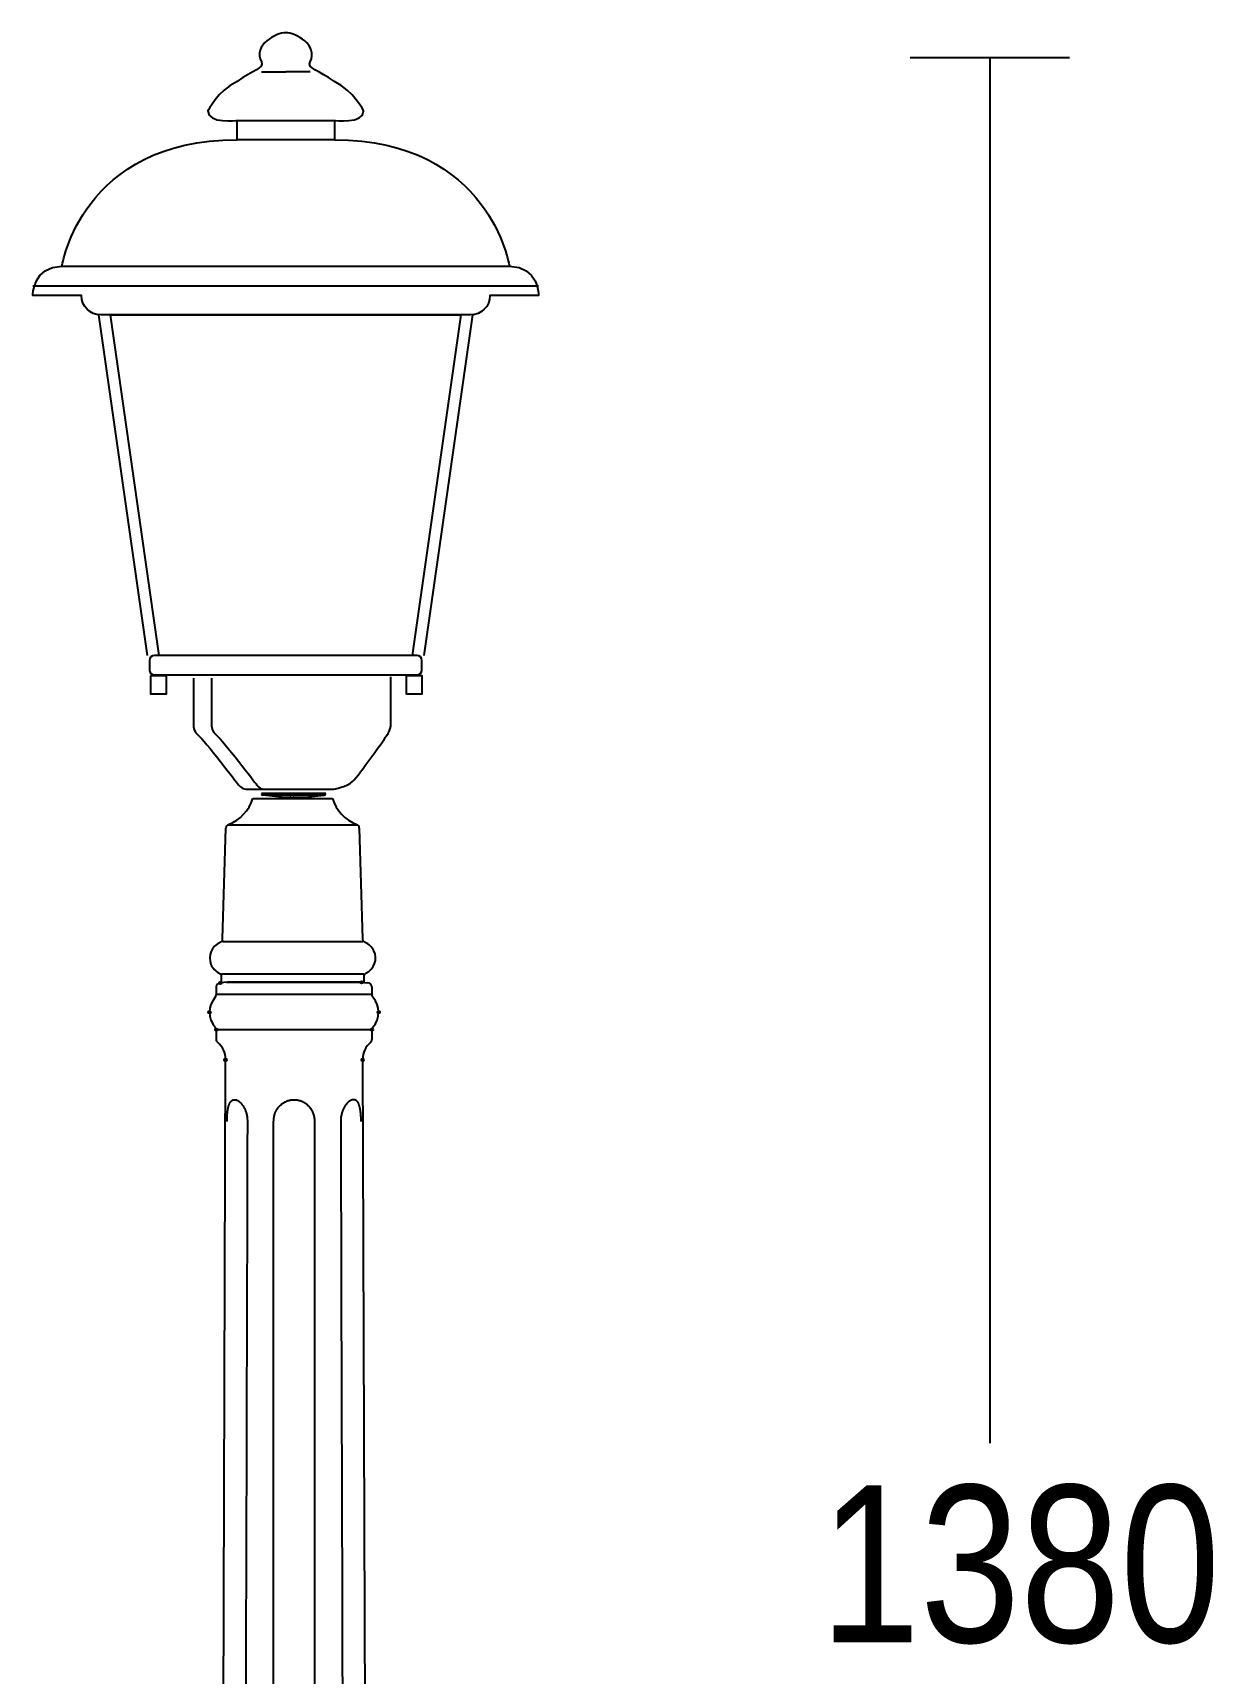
# Model space of a CAD drawing. Extents: x 1 to 127, y 0 to 382.
# Drawn here: x 7.2 to 126.8, y 216.2 to 382.4 of the extents above; entities that cross this region are included whole.
import ezdxf

# ---------------------------------------------------------------- set-up
doc = ezdxf.new("R2010")
doc.units = 0
doc.layers.add('LIVELLO_1', color=160, linetype='Continuous')
doc.styles.add('STD', font='txt')

# ---------------------------------------------------------------- blocks, each defined once
blk = doc.blocks.new('AI9-BLK1')
at = {"layer": 'LIVELLO_1', "color": 7}
for p, q in [((33.09, 188.52), (49.25, 188.52)), ((41.17, 188.52), (41.17, 48.16)), ((-32.61, 187.08), (-30.15, 187.08)), ((-27.68, 187.08), (-30.15, 187.08)), ((-52.81, 167.37), (-7.49, 167.37)), ((-55.76, 165.4), (-4.53, 165.4)), ((-44.14, 127.95), (-49.06, 162.44)), ((-11.23, 162.44), (-16.15, 127.95)), ((-33.49, 113.45), (-29.45, 113.45)), ((-26.1, 113.97), (-32.61, 113.97)), ((-26.26, 113.79), (-32.45, 113.79)), ((-30.57, 113.61), (-32.45, 113.79)), ((-30.57, 113.61), (-29.67, 113.61)), ((-29.67, 113.61), (-29.36, 113.61)), ((-29.45, 113.45), (-25.4, 113.45)), ((-29.36, 113.61), (-29.04, 113.61)), ((-29.04, 113.61), (-28.13, 113.61)), ((-28.13, 113.61), (-26.26, 113.79)), ((-36.54, 99.25), (-36.2, 110.47)), ((-29.45, 110.76), (-36.05, 110.76)), ((-22.84, 110.76), (-29.45, 110.76)), ((-22.7, 110.47), (-22.36, 99.25)), ((-29.45, 98.96), (-36.54, 98.96)), ((-22.35, 98.96), (-29.45, 98.96)), ((-36.04, 94.85), (-36.78, 94.79)), ((-29.45, 95.68), (-36.65, 95.68)), ((-36.65, 94.85), (-36.65, 95.41)), ((-36.14, 94.85), (-29.3, 94.85)), ((-22.56, 94.85), (-36.04, 94.85)), ((-22.25, 95.68), (-29.45, 95.68)), ((-29.3, 94.85), (-22.46, 94.85)), ((-22.56, 94.85), (-21.82, 94.79)), ((-22.25, 94.85), (-22.52, 94.85)), ((-22.25, 95.41), (-22.25, 94.85)), ((-37.19, 94.39), (-37.19, 93.6)), ((-21.42, 93.6), (-37.19, 93.6)), ((-21.42, 94.39), (-21.42, 93.6)), ((-37.19, 90.04), (-37.19, 89.06)), ((-21.42, 90.04), (-37.19, 90.04)), ((-21.42, 90.04), (-21.42, 89.06)), ((-36.84, -92.71), (-36.24, 87.08)), ((-22.36, 87.08), (-21.76, -92.71))]:
    blk.add_line(p, q, dxfattribs=at)
for points in [[(-35.08, 182.15), (-25.22, 182.15), (-25.22, 180.18), (-35.08, 180.18)], [(-43.82, 125.94), (-42.26, 125.94), (-42.26, 124.03), (-43.82, 124.03)], [(-17.92, 125.94), (-16.36, 125.94), (-16.36, 124.03), (-17.92, 124.03)]]:
    blk.add_lwpolyline(points, close=True, dxfattribs=at)
blk.add_lwpolyline([(-42.96, 127.95), (-47.88, 162.44), (-12.41, 162.44), (-17.34, 127.95)], dxfattribs=at)
for centre, radius in [((-36.78, 94.79), 0.125), ((-36.25, 87), 0.124), ((-22.36, 87), 0.124)]:
    blk.add_circle(centre, radius, dxfattribs=at)
for centre, major_axis, ratio in [((-22.46, 94.85), (0.125, 0), 0.971582), ((-37.87, 91.82), (0.006, -0.129), 0.978145), ((-20.74, 91.82), (0.004, -0.129), 0.964706), ((-37.18, 90.04), (0.124, 0), 0.950189), ((-21.42, 90.04), (0.124, 0), 0.949723)]:
    blk.add_ellipse(centre, major_axis=major_axis, ratio=ratio, dxfattribs=at)
for points, knots in [([(-25.22, 182.15), (-25.22, 182.15), (-22.26, 181.74), (-22.26, 183.13), (-22.26, 183.13), (-23.25, 185.1), (-25.22, 186.09), (-26.86, 187.26), (-28.01, 187.42), (-27.68, 188.06), (-26.8, 189.82), (-29.17, 191.02), (-30.15, 191.02), (-31.13, 191.02), (-33.49, 189.82), (-32.61, 188.06), (-32.3, 187.42), (-33.44, 187.26), (-35.08, 186.09), (-37.04, 185.1), (-38.03, 183.13), (-38.03, 183.13), (-38.03, 181.74), (-35.08, 182.15), (-35.08, 182.15)], [0, 0, 0, 0, 1, 1, 1, 2, 2, 2, 3, 3, 3, 4, 4, 4, 5, 5, 5, 6, 6, 6, 7, 7, 7, 8, 8, 8, 8]), ([(-25.22, 180.18), (-9.46, 180.18), (-7.49, 167.37), (-7.49, 167.37), (-4.53, 167.37), (-4.53, 164.41), (-4.53, 164.41), (-4.53, 164.41), (-9.46, 164.41), (-9.46, 164.41), (-9.46, 163.32), (-10.34, 162.44), (-11.43, 162.44), (-11.43, 162.44), (-48.87, 162.44), (-48.87, 162.44), (-49.96, 162.44), (-50.84, 163.32), (-50.84, 164.41), (-50.84, 164.41), (-55.76, 164.41), (-55.76, 164.41), (-55.76, 164.41), (-55.76, 167.37), (-52.81, 167.37), (-52.81, 167.37), (-50.84, 180.18), (-35.08, 180.18)], [0, 0, 0, 0, 1, 1, 1, 2, 2, 2, 3, 3, 3, 4, 4, 4, 5, 5, 5, 6, 6, 6, 7, 7, 7, 8, 8, 8, 9, 9, 9, 9]), ([(-43.45, 127.95), (-43.45, 127.95), (-16.85, 127.95), (-16.85, 127.95), (-16.57, 127.95), (-16.36, 127.73), (-16.36, 127.46), (-16.36, 127.46), (-16.36, 126.47), (-16.36, 126.47), (-16.36, 126.2), (-16.57, 125.98), (-16.85, 125.98), (-16.85, 125.98), (-43.45, 125.98), (-43.45, 125.98), (-43.72, 125.98), (-43.95, 126.2), (-43.95, 126.47), (-43.95, 126.47), (-43.95, 127.46), (-43.95, 127.46), (-43.95, 127.73), (-43.72, 127.95), (-43.45, 127.95)], [0, 0, 0, 0, 1, 1, 1, 2, 2, 2, 3, 3, 3, 4, 4, 4, 5, 5, 5, 6, 6, 6, 7, 7, 7, 8, 8, 8, 8]), ([(-39.5, 125.67), (-39.5, 125.67), (-39.5, 120.77), (-39.5, 120.77), (-39.5, 120.77), (-39.5, 120.24), (-38.97, 119.84), (-38.44, 119.44), (-35, 114.94), (-35, 114.94), (-35, 114.94), (-34.6, 114.41), (-34.2, 114.41), (-34.2, 114.41), (-25.33, 114.41), (-25.33, 114.41), (-25.33, 114.41), (-23.88, 114.68), (-23.34, 115.21), (-22.81, 115.74), (-19.9, 119.84), (-19.9, 119.84), (-19.9, 119.84), (-19.5, 120.37), (-19.5, 121.03), (-19.5, 121.03), (-19.5, 125.8), (-19.5, 125.8)], [0, 0, 0, 0, 1, 1, 1, 2, 2, 2, 3, 3, 3, 4, 4, 4, 5, 5, 5, 6, 6, 6, 7, 7, 7, 8, 8, 8, 9, 9, 9, 9]), ([(-37.65, 125.67), (-37.65, 125.67), (-37.65, 120.77), (-37.65, 120.77), (-37.65, 120.77), (-37.65, 120.24), (-37.12, 119.84), (-36.59, 119.44), (-33.15, 114.94), (-33.15, 114.94), (-33.15, 114.94), (-32.88, 114.41), (-32.35, 114.41), (-32.35, 114.41), (-25.33, 114.41), (-25.33, 114.41), (-25.33, 114.41), (-23.88, 114.68), (-23.34, 115.21), (-22.81, 115.74), (-19.9, 119.84), (-19.9, 119.84), (-19.9, 119.84), (-19.5, 120.37), (-19.5, 121.03), (-19.5, 121.03), (-19.5, 125.8), (-19.5, 125.8)], [0, 0, 0, 0, 1, 1, 1, 2, 2, 2, 3, 3, 3, 4, 4, 4, 5, 5, 5, 6, 6, 6, 7, 7, 7, 8, 8, 8, 9, 9, 9, 9]), ([(-29.67, 113.61), (-29.67, 113.61), (-29.67, 113.61), (-29.67, 113.61), (-29.67, 113.61), (-29.67, 113.61), (-29.67, 113.61), (-29.67, 113.61), (-29.67, 113.62), (-29.67, 113.62), (-29.67, 113.62), (-29.67, 113.62), (-29.67, 113.61)], [0, 0, 0, 0, 1, 1, 1, 2, 2, 2, 3, 3, 3, 4, 4, 4, 4]), ([(-29.35, 113.61), (-29.35, 113.61), (-29.35, 113.61), (-29.36, 113.61), (-29.36, 113.61), (-29.36, 113.61), (-29.36, 113.61), (-29.36, 113.61), (-29.36, 113.62), (-29.36, 113.62), (-29.35, 113.62), (-29.35, 113.62), (-29.35, 113.61)], [0, 0, 0, 0, 1, 1, 1, 2, 2, 2, 3, 3, 3, 4, 4, 4, 4]), ([(-36.79, 98.88), (-37.65, 98.53), (-38.07, 97.53), (-37.72, 96.66), (-37.55, 96.27), (-37.26, 95.96), (-36.88, 95.77)], [0, 0, 0, 0, 1, 1, 1, 2, 2, 2, 2]), ([(-22.02, 95.77), (-21.17, 96.18), (-20.81, 97.2), (-21.22, 98.04), (-21.4, 98.42), (-21.72, 98.72), (-22.11, 98.88)], [0, 0, 0, 0, 1, 1, 1, 2, 2, 2, 2]), ([(-36.1, 80.76), (-36.1, 80.84), (-36.09, 80.93), (-36.09, 81.01), (-36.09, 81.09), (-36.09, 81.16), (-36.08, 81.23), (-36.08, 81.29), (-36.08, 81.34), (-36.08, 81.41), (-36.07, 81.46), (-36.07, 81.52), (-36.06, 81.57), (-36.06, 81.61), (-36.05, 81.64), (-36.05, 81.69), (-36.04, 81.72), (-36.04, 81.76), (-36.04, 81.8), (-36.03, 81.83), (-36.02, 81.87), (-36.02, 81.9), (-36.01, 81.94), (-36, 81.98), (-36, 82.02), (-35.99, 82.05), (-35.98, 82.09), (-35.98, 82.13), (-35.97, 82.16), (-35.96, 82.19), (-35.95, 82.23), (-35.94, 82.25), (-35.94, 82.29), (-35.93, 82.32), (-35.92, 82.36), (-35.91, 82.38), (-35.9, 82.41), (-35.89, 82.44), (-35.88, 82.47), (-35.87, 82.49), (-35.86, 82.52), (-35.85, 82.55), (-35.83, 82.57), (-35.83, 82.6), (-35.81, 82.61), (-35.81, 82.63), (-35.79, 82.66), (-35.78, 82.68), (-35.76, 82.7), (-35.75, 82.71), (-35.74, 82.73), (-35.73, 82.75), (-35.71, 82.77), (-35.7, 82.79), (-35.69, 82.8), (-35.68, 82.81), (-35.66, 82.82), (-35.64, 82.84), (-35.64, 82.85), (-35.62, 82.86), (-35.61, 82.87), (-35.59, 82.89), (-35.58, 82.89), (-35.56, 82.9), (-35.54, 82.91), (-35.53, 82.92), (-35.52, 82.92), (-35.5, 82.93), (-35.49, 82.94), (-35.47, 82.94), (-35.45, 82.95), (-35.44, 82.95), (-35.42, 82.95), (-35.41, 82.96), (-35.39, 82.96), (-35.37, 82.96), (-35.35, 82.96), (-35.33, 82.96), (-35.32, 82.96), (-35.31, 82.96), (-35.29, 82.96), (-35.27, 82.96), (-35.25, 82.96), (-35.24, 82.96), (-35.22, 82.95), (-35.2, 82.95), (-35.18, 82.95), (-35.17, 82.94), (-35.15, 82.94), (-35.13, 82.93), (-35.12, 82.92), (-35.09, 82.92), (-35.08, 82.91), (-35.06, 82.9), (-35.04, 82.89), (-35.02, 82.88), (-35, 82.87), (-34.98, 82.86), (-34.97, 82.85), (-34.95, 82.84), (-34.92, 82.82), (-34.91, 82.81), (-34.89, 82.8), (-34.87, 82.79), (-34.85, 82.77), (-34.83, 82.75), (-34.81, 82.73), (-34.79, 82.71), (-34.77, 82.7), (-34.75, 82.68), (-34.73, 82.66), (-34.7, 82.63), (-34.69, 82.62), (-34.67, 82.6), (-34.65, 82.57), (-34.62, 82.55), (-34.6, 82.52), (-34.58, 82.49), (-34.56, 82.47), (-34.54, 82.44), (-34.52, 82.41), (-34.5, 82.39), (-34.48, 82.36), (-34.46, 82.33), (-34.44, 82.3), (-34.42, 82.26), (-34.41, 82.23), (-34.38, 82.19), (-34.37, 82.16), (-34.35, 82.13), (-34.33, 82.09), (-34.31, 82.06), (-34.3, 82.02), (-34.28, 81.99), (-34.26, 81.94), (-34.24, 81.91), (-34.23, 81.88), (-34.22, 81.84), (-34.21, 81.8), (-34.19, 81.76), (-34.18, 81.72), (-34.17, 81.69), (-34.15, 81.64), (-34.14, 81.61), (-34.13, 81.57), (-34.12, 81.52), (-34.11, 81.46), (-34.09, 81.41), (-34.08, 81.34), (-34.07, 81.29), (-34.06, 81.23), (-34.05, 81.16), (-34.04, 81.09), (-34.04, 81.01), (-34.03, 80.93), (-34.03, 80.85), (-34.03, 80.76)], [0, 0, 0, 0, 1, 1, 1, 2, 2, 2, 3, 3, 3, 4, 4, 4, 5, 5, 5, 6, 6, 6, 7, 7, 7, 8, 8, 8, 9, 9, 9, 10, 10, 10, 11, 11, 11, 12, 12, 12, 13, 13, 13, 14, 14, 14, 15, 15, 15, 16, 16, 16, 17, 17, 17, 18, 18, 18, 19, 19, 19, 20, 20, 20, 21, 21, 21, 22, 22, 22, 23, 23, 23, 24, 24, 24, 25, 25, 25, 26, 26, 26, 27, 27, 27, 28, 28, 28, 29, 29, 29, 30, 30, 30, 31, 31, 31, 32, 32, 32, 33, 33, 33, 34, 34, 34, 35, 35, 35, 36, 36, 36, 37, 37, 37, 38, 38, 38, 39, 39, 39, 40, 40, 40, 41, 41, 41, 42, 42, 42, 43, 43, 43, 44, 44, 44, 45, 45, 45, 46, 46, 46, 47, 47, 47, 48, 48, 48, 49, 49, 49, 50, 50, 50, 51, 51, 51, 52, 52, 52, 52]), ([(-31.37, 80.76), (-31.37, 80.84), (-31.37, 80.92), (-31.36, 80.99), (-31.35, 81.07), (-31.34, 81.13), (-31.33, 81.21), (-31.32, 81.26), (-31.31, 81.31), (-31.29, 81.37), (-31.28, 81.42), (-31.26, 81.47), (-31.25, 81.52), (-31.23, 81.56), (-31.22, 81.59), (-31.21, 81.63), (-31.19, 81.67), (-31.18, 81.7), (-31.16, 81.74), (-31.14, 81.77), (-31.13, 81.81), (-31.11, 81.85), (-31.09, 81.88), (-31.07, 81.91), (-31.05, 81.95), (-31.03, 81.99), (-31.01, 82.02), (-30.98, 82.05), (-30.96, 82.09), (-30.94, 82.12), (-30.92, 82.15), (-30.89, 82.18), (-30.86, 82.22), (-30.85, 82.24), (-30.81, 82.28), (-30.79, 82.3), (-30.76, 82.33), (-30.73, 82.36), (-30.7, 82.39), (-30.68, 82.42), (-30.65, 82.44), (-30.62, 82.47), (-30.59, 82.49), (-30.56, 82.52), (-30.54, 82.54), (-30.5, 82.56), (-30.47, 82.59), (-30.44, 82.61), (-30.41, 82.63), (-30.38, 82.65), (-30.35, 82.67), (-30.32, 82.69), (-30.29, 82.7), (-30.26, 82.72), (-30.23, 82.74), (-30.2, 82.75), (-30.17, 82.77), (-30.14, 82.79), (-30.11, 82.79), (-30.08, 82.81), (-30.05, 82.82), (-30.02, 82.83), (-29.99, 82.84), (-29.96, 82.85), (-29.94, 82.86), (-29.91, 82.87), (-29.88, 82.88), (-29.84, 82.89), (-29.8, 82.9), (-29.76, 82.91), (-29.72, 82.92), (-29.68, 82.93), (-29.63, 82.94), (-29.58, 82.95), (-29.53, 82.95), (-29.48, 82.96), (-29.41, 82.96), (-29.36, 82.96), (-29.3, 82.96)], [0, 0, 0, 0, 1, 1, 1, 2, 2, 2, 3, 3, 3, 4, 4, 4, 5, 5, 5, 6, 6, 6, 7, 7, 7, 8, 8, 8, 9, 9, 9, 10, 10, 10, 11, 11, 11, 12, 12, 12, 13, 13, 13, 14, 14, 14, 15, 15, 15, 16, 16, 16, 17, 17, 17, 18, 18, 18, 19, 19, 19, 20, 20, 20, 21, 21, 21, 22, 22, 22, 23, 23, 23, 24, 24, 24, 25, 25, 25, 26, 26, 26, 26]), ([(-29.3, 82.96), (-29.25, 82.96), (-29.19, 82.96), (-29.13, 82.96), (-29.07, 82.95), (-29.03, 82.95), (-28.97, 82.94), (-28.93, 82.93), (-28.89, 82.92), (-28.85, 82.91), (-28.81, 82.9), (-28.77, 82.89), (-28.73, 82.88), (-28.7, 82.87), (-28.67, 82.86), (-28.64, 82.85), (-28.61, 82.84), (-28.58, 82.83), (-28.56, 82.82), (-28.53, 82.81), (-28.5, 82.79), (-28.47, 82.79), (-28.43, 82.77), (-28.41, 82.76), (-28.38, 82.74), (-28.34, 82.72), (-28.31, 82.7), (-28.28, 82.69), (-28.25, 82.67), (-28.22, 82.65), (-28.19, 82.63), (-28.16, 82.61), (-28.13, 82.59), (-28.1, 82.56), (-28.07, 82.54), (-28.05, 82.52), (-28.02, 82.49), (-27.98, 82.47), (-27.95, 82.44), (-27.93, 82.42), (-27.9, 82.39), (-27.87, 82.36), (-27.84, 82.33), (-27.81, 82.31), (-27.79, 82.28), (-27.77, 82.24), (-27.74, 82.22), (-27.72, 82.19), (-27.69, 82.15), (-27.67, 82.12), (-27.64, 82.09), (-27.62, 82.05), (-27.59, 82.02), (-27.58, 81.99), (-27.56, 81.95), (-27.53, 81.92), (-27.52, 81.88), (-27.5, 81.85), (-27.48, 81.81), (-27.46, 81.77), (-27.44, 81.74), (-27.43, 81.7), (-27.41, 81.67), (-27.4, 81.63), (-27.38, 81.6), (-27.37, 81.56), (-27.36, 81.52), (-27.34, 81.47), (-27.32, 81.42), (-27.31, 81.37), (-27.3, 81.31), (-27.29, 81.26), (-27.28, 81.21), (-27.26, 81.13), (-27.25, 81.07), (-27.25, 80.99), (-27.23, 80.92), (-27.23, 80.84), (-27.23, 80.76)], [0, 0, 0, 0, 1, 1, 1, 2, 2, 2, 3, 3, 3, 4, 4, 4, 5, 5, 5, 6, 6, 6, 7, 7, 7, 8, 8, 8, 9, 9, 9, 10, 10, 10, 11, 11, 11, 12, 12, 12, 13, 13, 13, 14, 14, 14, 15, 15, 15, 16, 16, 16, 17, 17, 17, 18, 18, 18, 19, 19, 19, 20, 20, 20, 21, 21, 21, 22, 22, 22, 23, 23, 23, 24, 24, 24, 25, 25, 25, 26, 26, 26, 26]), ([(-22.51, 80.76), (-22.51, 80.84), (-22.51, 80.93), (-22.51, 81.01), (-22.51, 81.09), (-22.51, 81.16), (-22.52, 81.23), (-22.52, 81.29), (-22.53, 81.34), (-22.53, 81.41), (-22.54, 81.46), (-22.54, 81.52), (-22.54, 81.57), (-22.55, 81.61), (-22.55, 81.64), (-22.56, 81.69), (-22.56, 81.72), (-22.57, 81.76), (-22.57, 81.8), (-22.58, 81.83), (-22.58, 81.87), (-22.59, 81.9), (-22.59, 81.94), (-22.6, 81.98), (-22.61, 82.02), (-22.61, 82.05), (-22.62, 82.09), (-22.63, 82.13), (-22.64, 82.16), (-22.64, 82.19), (-22.65, 82.23), (-22.66, 82.26), (-22.67, 82.29), (-22.68, 82.32), (-22.69, 82.36), (-22.7, 82.38), (-22.71, 82.41), (-22.71, 82.44), (-22.73, 82.47), (-22.73, 82.49), (-22.75, 82.52), (-22.76, 82.55), (-22.77, 82.57), (-22.78, 82.6), (-22.79, 82.61), (-22.8, 82.63), (-22.81, 82.66), (-22.83, 82.68), (-22.84, 82.7), (-22.85, 82.71), (-22.87, 82.73), (-22.88, 82.75), (-22.89, 82.77), (-22.9, 82.79), (-22.92, 82.8), (-22.93, 82.81), (-22.94, 82.82), (-22.96, 82.84), (-22.97, 82.85), (-22.98, 82.86), (-23, 82.87), (-23.01, 82.89), (-23.03, 82.89), (-23.04, 82.9), (-23.06, 82.91), (-23.07, 82.92), (-23.09, 82.92), (-23.1, 82.93), (-23.12, 82.94), (-23.13, 82.94), (-23.15, 82.95), (-23.17, 82.95), (-23.18, 82.95), (-23.2, 82.96), (-23.21, 82.96), (-23.23, 82.96), (-23.25, 82.96), (-23.26, 82.96), (-23.28, 82.96), (-23.3, 82.96), (-23.32, 82.96), (-23.33, 82.96), (-23.35, 82.96), (-23.36, 82.96), (-23.38, 82.95), (-23.4, 82.95), (-23.42, 82.95), (-23.44, 82.94), (-23.46, 82.94), (-23.47, 82.93), (-23.49, 82.92), (-23.51, 82.92), (-23.53, 82.91), (-23.55, 82.9), (-23.57, 82.89), (-23.59, 82.88), (-23.6, 82.87), (-23.62, 82.86), (-23.64, 82.85), (-23.67, 82.84), (-23.68, 82.82), (-23.7, 82.81), (-23.72, 82.8), (-23.74, 82.79), (-23.76, 82.77), (-23.78, 82.75), (-23.8, 82.73), (-23.82, 82.71), (-23.84, 82.7), (-23.86, 82.68), (-23.88, 82.66), (-23.9, 82.63), (-23.92, 82.62), (-23.94, 82.6), (-23.96, 82.57), (-23.98, 82.55), (-24.01, 82.52), (-24.02, 82.49), (-24.05, 82.47), (-24.07, 82.44), (-24.08, 82.41), (-24.11, 82.38), (-24.12, 82.36), (-24.15, 82.32), (-24.16, 82.29), (-24.19, 82.26), (-24.2, 82.23), (-24.22, 82.19), (-24.24, 82.16), (-24.26, 82.13), (-24.28, 82.09), (-24.29, 82.05), (-24.31, 82.02), (-24.33, 81.98), (-24.34, 81.94), (-24.36, 81.9), (-24.38, 81.87), (-24.39, 81.83), (-24.4, 81.8), (-24.41, 81.76), (-24.43, 81.72), (-24.44, 81.69), (-24.45, 81.64), (-24.46, 81.61), (-24.48, 81.57), (-24.49, 81.52), (-24.5, 81.46), (-24.51, 81.41), (-24.52, 81.34), (-24.53, 81.29), (-24.55, 81.23), (-24.55, 81.16), (-24.56, 81.09), (-24.57, 81.01), (-24.58, 80.93), (-24.58, 80.85), (-24.58, 80.76)], [0, 0, 0, 0, 1, 1, 1, 2, 2, 2, 3, 3, 3, 4, 4, 4, 5, 5, 5, 6, 6, 6, 7, 7, 7, 8, 8, 8, 9, 9, 9, 10, 10, 10, 11, 11, 11, 12, 12, 12, 13, 13, 13, 14, 14, 14, 15, 15, 15, 16, 16, 16, 17, 17, 17, 18, 18, 18, 19, 19, 19, 20, 20, 20, 21, 21, 21, 22, 22, 22, 23, 23, 23, 24, 24, 24, 25, 25, 25, 26, 26, 26, 27, 27, 27, 28, 28, 28, 29, 29, 29, 30, 30, 30, 31, 31, 31, 32, 32, 32, 33, 33, 33, 34, 34, 34, 35, 35, 35, 36, 36, 36, 37, 37, 37, 38, 38, 38, 39, 39, 39, 40, 40, 40, 41, 41, 41, 42, 42, 42, 43, 43, 43, 44, 44, 44, 45, 45, 45, 46, 46, 46, 47, 47, 47, 48, 48, 48, 49, 49, 49, 50, 50, 50, 51, 51, 51, 52, 52, 52, 52]), ([(-34.03, 80.76), (-34.11, 52.86), (-34.19, 24.96), (-34.28, -2.95), (-34.36, -30.86), (-34.44, -58.76), (-34.53, -86.67)], [0, 0, 0, 0, 1, 1, 1, 2, 2, 2, 2]), ([(-31.38, -86.67), (-31.38, -58.76), (-31.38, -30.86), (-31.37, -2.95), (-31.37, 24.96), (-31.37, 52.86), (-31.37, 80.76)], [0, 0, 0, 0, 1, 1, 1, 2, 2, 2, 2]), ([(-27.23, 80.76), (-27.23, 52.86), (-27.23, 24.96), (-27.23, -2.95), (-27.23, -30.86), (-27.23, -58.76), (-27.23, -86.67)], [0, 0, 0, 0, 1, 1, 1, 2, 2, 2, 2]), ([(-24.58, 80.76), (-24.5, 52.86), (-24.41, 24.96), (-24.33, -2.95), (-24.24, -30.86), (-24.16, -58.76), (-24.08, -86.67)], [0, 0, 0, 0, 1, 1, 1, 2, 2, 2, 2])]:
    blk.add_open_spline(points, degree=3, knots=knots, dxfattribs=at)
for points in [[(-35.94, 110.84), (-34.76, 111.29), (-33.86, 112.25), (-33.49, 113.45)], [(-32.61, 113.97), (-32.61, 113.87), (-32.54, 113.8), (-32.45, 113.79)], [(-26.26, 113.79), (-26.17, 113.8), (-26.11, 113.87), (-26.1, 113.97)], [(-25.4, 113.45), (-25.04, 112.25), (-24.14, 111.29), (-22.96, 110.84)], [(-35.94, 110.84), (-36.09, 110.78), (-36.19, 110.64), (-36.2, 110.47)], [(-22.7, 110.47), (-22.71, 110.64), (-22.81, 110.78), (-22.96, 110.84)], [(-36.79, 98.88), (-36.64, 98.94), (-36.54, 99.09), (-36.54, 99.25)], [(-22.36, 99.25), (-22.35, 99.09), (-22.25, 98.94), (-22.11, 98.88)], [(-36.78, 94.79), (-37, 94.79), (-37.19, 94.6), (-37.19, 94.39)], [(-36.65, 95.41), (-36.65, 95.56), (-36.74, 95.7), (-36.88, 95.77)], [(-22.02, 95.77), (-22.16, 95.7), (-22.25, 95.56), (-22.25, 95.41)], [(-21.42, 94.39), (-21.42, 94.6), (-21.6, 94.79), (-21.82, 94.79)], [(-37.29, 93.33), (-38.06, 92.47), (-38.06, 91.18), (-37.29, 90.31)], [(-37.29, 93.33), (-37.22, 93.4), (-37.19, 93.5), (-37.19, 93.6)], [(-21.42, 93.6), (-21.42, 93.5), (-21.38, 93.4), (-21.31, 93.33)], [(-21.31, 90.31), (-20.55, 91.18), (-20.55, 92.47), (-21.31, 93.33)], [(-37.19, 90.04), (-37.19, 90.14), (-37.22, 90.24), (-37.29, 90.31)], [(-21.31, 90.31), (-21.38, 90.24), (-21.42, 90.14), (-21.42, 90.04)], [(-37.19, 89.06), (-37.19, 88.94), (-37.13, 88.82), (-37.04, 88.75)], [(-36.24, 87.08), (-36.24, 87.72), (-36.54, 88.34), (-37.04, 88.75)], [(-21.56, 88.75), (-22.07, 88.34), (-22.36, 87.72), (-22.36, 87.08)], [(-21.56, 88.75), (-21.47, 88.82), (-21.42, 88.94), (-21.42, 89.06)]]:
    blk.add_open_spline(points, degree=3, dxfattribs=at)
at = {"layer": 'LIVELLO_1', "color": 7, "insert": (23.97, 43.91), "char_height": 15.9061, "attachment_point": 1, "style": 'STD'}
blk.add_mtext('\\fArial Narrow|b0|i0;\\H15.9061;\\C7;1380', dxfattribs=at)

msp = doc.modelspace()

# ---------------------------------------------------------------- block references
at = {"layer": 'LIVELLO_1', "color": 7}
msp.add_blockref('AI9-BLK1', (62.972384, 191.353178), dxfattribs=at)

doc.saveas('drawing.dxf')
